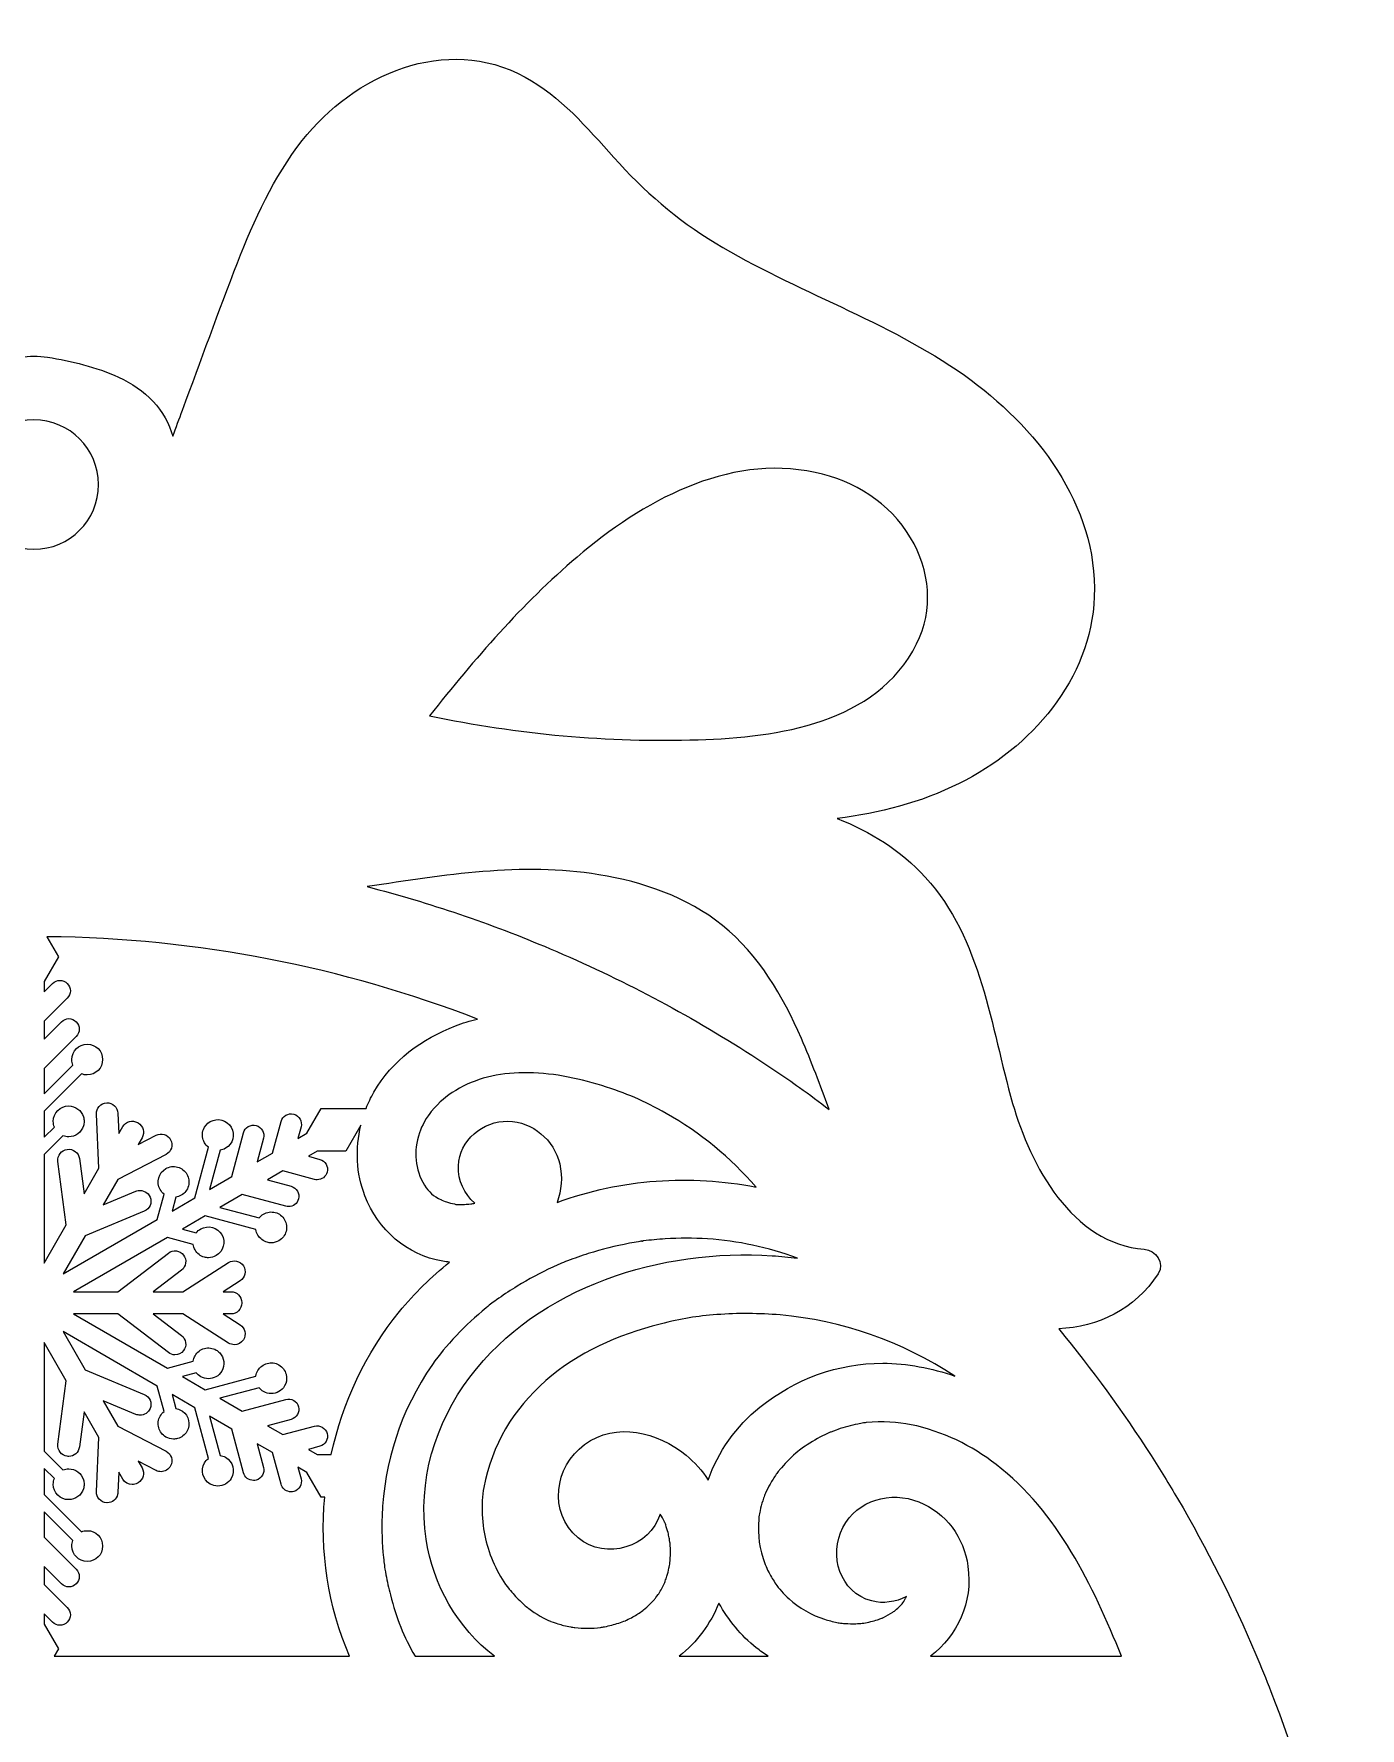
# Model space of a CAD drawing. Extents: x 23 to 177, y -420 to -219.
# Drawn here: x 100 to 177.2, y -317.1 to -218.5 of the extents above; entities that cross this region are included whole.
import ezdxf

# ---------------------------------------------------------------- set-up
doc = ezdxf.new("R2010")
doc.units = 0
doc.header["$MEASUREMENT"] = 0
doc.layers.add('Layer 1', color=7, linetype='Continuous', lineweight=0)

# ---------------------------------------------------------------- blocks, each defined once
blk = doc.blocks.new('Block_0')
at = {"layer": 'Layer 1'}
for points, knots in [([(176.905, -336.51), (176.308, -329.1), (174.655, -321.881), (171.968, -314.958), (171.689, -314.237), (171.397, -313.519), (171.095, -312.805), (169.769, -309.67), (168.248, -306.644), (166.537, -303.736), (166.041, -302.891), (165.529, -302.057), (165.001, -301.234), (163.361, -298.675), (161.563, -296.218), (159.623, -293.863), (161.897, -293.734), (164.044, -292.763), (165.41, -290.652), (165.83, -290.006), (165.266, -289.291), (164.601, -289.235), (160.381, -288.896), (157.98, -284.35), (156.945, -280.745), (155.641, -276.23), (155.164, -271.208), (151.86, -267.59), (150.424, -266.017), (148.662, -264.926), (146.744, -264.173), (149.195, -263.853), (151.591, -263.251), (153.835, -262.135), (158.018, -260.06), (161.51, -256.097), (161.692, -251.263), (161.899, -245.915), (158.293, -241.325), (154.136, -238.39), (149.641, -235.211), (144.324, -233.531), (139.64, -230.691), (137.389, -229.324), (135.489, -227.662), (133.733, -225.712), (132.191, -223.988), (130.636, -222.157), (128.573, -221.035), (123.965, -218.527), (118.635, -220.897), (115.613, -224.734), (113.938, -226.866), (112.823, -229.336), (111.844, -231.845), (110.741, -234.685), (109.706, -237.556), (108.647, -240.416), (108.459, -240.923), (108.27, -241.425), (108.082, -241.933), (107.675, -240.428), (106.483, -239.193), (104.916, -238.491), (103.63, -237.914), (102.182, -237.544), (100.796, -237.337), (100.532, -237.297), (100.265, -237.278), (100, -237.273), (99.735, -237.278), (99.468, -237.297), (99.204, -237.337), (97.818, -237.544), (96.37, -237.914), (95.084, -238.491), (93.517, -239.193), (92.326, -240.428), (91.918, -241.933), (91.73, -241.425), (91.542, -240.923), (91.354, -240.416), (90.294, -237.556), (89.259, -234.685), (88.156, -231.845), (87.178, -229.336), (86.062, -226.866), (84.387, -224.734), (81.365, -220.897), (76.036, -218.527), (71.427, -221.035), (69.364, -222.157), (67.809, -223.988), (66.267, -225.712), (64.511, -227.662), (62.611, -229.324), (60.361, -230.691), (55.677, -233.531), (50.36, -235.211), (45.864, -238.39), (41.707, -241.325), (38.102, -245.915), (38.308, -251.263), (38.49, -256.097), (41.983, -260.06), (46.165, -262.135), (48.41, -263.251), (50.805, -263.853), (53.256, -264.173), (51.338, -264.926), (49.576, -266.017), (48.14, -267.59), (44.836, -271.208), (44.359, -276.23), (43.055, -280.745), (42.02, -284.35), (39.619, -288.896), (35.399, -289.235), (34.734, -289.291), (34.17, -290.006), (34.59, -290.652), (35.957, -292.763), (38.103, -293.734), (40.377, -293.863), (38.437, -296.218), (36.639, -298.675), (34.999, -301.234), (34.471, -302.057), (33.959, -302.891), (33.463, -303.736), (31.752, -306.644), (30.231, -309.67), (28.905, -312.805), (28.603, -313.519), (28.311, -314.237), (28.032, -314.958), (25.345, -321.881), (23.692, -329.1), (23.095, -336.51), (22.926, -338.605), (22.84, -340.716), (22.84, -342.84), (22.84, -352.472), (24.586, -361.842), (28.032, -370.722), (28.311, -371.443), (28.603, -372.16), (28.905, -372.875), (32.79, -382.063), (38.354, -390.314), (45.439, -397.4), (52.525, -404.485), (60.776, -410.049), (69.964, -413.935), (79.479, -417.959), (89.584, -420), (100, -420), (110.416, -420), (120.521, -417.959), (130.036, -413.935), (139.224, -410.049), (147.475, -404.485), (154.561, -397.4), (161.646, -390.314), (167.21, -382.063), (171.095, -372.875), (171.397, -372.16), (171.689, -371.443), (171.968, -370.722), (175.414, -361.842), (177.16, -352.472), (177.16, -342.84), (177.16, -340.716), (177.074, -338.605), (176.905, -336.51)], [0, 0, 0, 0, 1, 1, 1, 2, 2, 2, 3, 3, 3, 4, 4, 4, 5, 5, 5, 6, 6, 6, 7, 7, 7, 8, 8, 8, 9, 9, 9, 10, 10, 10, 11, 11, 11, 12, 12, 12, 13, 13, 13, 14, 14, 14, 15, 15, 15, 16, 16, 16, 17, 17, 17, 18, 18, 18, 19, 19, 19, 20, 20, 20, 21, 21, 21, 22, 22, 22, 23, 23, 23, 24, 24, 24, 25, 25, 25, 26, 26, 26, 27, 27, 27, 28, 28, 28, 29, 29, 29, 30, 30, 30, 31, 31, 31, 32, 32, 32, 33, 33, 33, 34, 34, 34, 35, 35, 35, 36, 36, 36, 37, 37, 37, 38, 38, 38, 39, 39, 39, 40, 40, 40, 41, 41, 41, 42, 42, 42, 43, 43, 43, 44, 44, 44, 45, 45, 45, 46, 46, 46, 47, 47, 47, 48, 48, 48, 49, 49, 49, 50, 50, 50, 51, 51, 51, 52, 52, 52, 53, 53, 53, 54, 54, 54, 55, 55, 55, 56, 56, 56, 57, 57, 57, 58, 58, 58, 58]), ([(100, -240.985), (102.078, -240.985), (103.762, -242.669), (103.762, -244.747), (103.762, -246.825), (102.078, -248.509), (100, -248.509), (97.922, -248.509), (96.238, -246.825), (96.238, -244.747), (96.238, -242.669), (97.922, -240.985), (100, -240.985)], [0, 0, 0, 0, 1, 1, 1, 2, 2, 2, 3, 3, 3, 4, 4, 4, 4]), ([(131.601, -248.962), (135.376, -245.758), (140.323, -242.942), (145.452, -244.04), (147.741, -244.529), (149.797, -245.802), (151.007, -247.839), (152.13, -249.727), (152.368, -252.028), (151.359, -254.016), (149.001, -258.662), (143.314, -259.439), (138.655, -259.59), (133.401, -259.759), (128.153, -259.276), (123.018, -258.191), (125.645, -254.906), (128.385, -251.689), (131.601, -248.962)], [0, 0, 0, 0, 1, 1, 1, 2, 2, 2, 3, 3, 3, 4, 4, 4, 5, 5, 5, 6, 6, 6, 6]), ([(141.768, -277.944), (138.058, -275.553), (134.139, -273.481), (130.036, -271.745), (126.561, -270.276), (123.008, -269.074), (119.39, -268.136), (123.87, -267.463), (128.369, -266.705), (132.862, -267.44), (135.433, -267.86), (138.003, -268.738), (140.054, -270.387), (142.186, -272.105), (143.571, -274.506), (144.656, -276.976), (145.238, -278.31), (145.75, -279.703), (146.269, -281.099), (145.698, -280.67), (145.13, -280.236), (144.548, -279.823), (143.635, -279.176), (142.707, -278.55), (141.768, -277.944)], [0, 0, 0, 0, 1, 1, 1, 2, 2, 2, 3, 3, 3, 4, 4, 4, 5, 5, 5, 6, 6, 6, 7, 7, 7, 8, 8, 8, 8]), ([(115.118, -281.373), (114.796, -281.287), (114.465, -281.478), (114.379, -281.8), (114.379, -281.8), (113.888, -283.632), (113.888, -283.632), (113.888, -283.632), (112.989, -284.151), (112.989, -284.151), (112.989, -284.151), (113.357, -282.774), (113.357, -282.774), (113.444, -282.452), (113.253, -282.121), (112.931, -282.035), (112.609, -281.949), (112.278, -282.139), (112.191, -282.462), (112.191, -282.462), (111.51, -285.005), (111.51, -285.005), (111.51, -285.005), (110.221, -285.749), (110.221, -285.749), (110.221, -285.749), (110.831, -283.471), (110.831, -283.471), (110.943, -283.455), (111.052, -283.417), (111.153, -283.359), (111.581, -283.112), (111.728, -282.563), (111.481, -282.135), (111.234, -281.706), (110.684, -281.559), (110.256, -281.806), (110.074, -281.911), (109.938, -282.072), (109.865, -282.266), (109.855, -282.294), (109.846, -282.322), (109.838, -282.351), (109.776, -282.582), (109.808, -282.824), (109.928, -283.031), (109.986, -283.132), (110.062, -283.218), (110.151, -283.288), (110.151, -283.288), (109.358, -286.247), (109.358, -286.247), (109.358, -286.247), (108.037, -287.01), (108.037, -287.01), (108.037, -287.01), (108.254, -286.203), (108.254, -286.203), (108.365, -286.186), (108.475, -286.149), (108.575, -286.091), (108.782, -285.971), (108.931, -285.778), (108.993, -285.547), (109.055, -285.315), (109.023, -285.074), (108.903, -284.867), (108.783, -284.659), (108.59, -284.51), (108.359, -284.449), (108.128, -284.387), (107.886, -284.418), (107.679, -284.538), (107.25, -284.786), (107.103, -285.335), (107.35, -285.763), (107.409, -285.864), (107.485, -285.95), (107.573, -286.02), (107.573, -286.02), (107.175, -287.508), (107.175, -287.508), (107.175, -287.508), (101.699, -290.669), (101.699, -290.669), (101.699, -290.669), (102.988, -288.443), (102.988, -288.443), (102.988, -288.443), (106.42, -287.02), (106.42, -287.02), (106.741, -286.887), (106.893, -286.519), (106.76, -286.198), (106.644, -285.917), (106.348, -285.766), (106.06, -285.821), (106.019, -285.829), (105.979, -285.841), (105.938, -285.858), (105.938, -285.858), (104.026, -286.651), (104.026, -286.651), (104.026, -286.651), (104.888, -285.163), (104.888, -285.163), (104.888, -285.163), (107.687, -283.711), (107.687, -283.711), (107.996, -283.551), (108.116, -283.171), (107.956, -282.863), (107.796, -282.555), (107.417, -282.435), (107.108, -282.595), (107.108, -282.595), (106.061, -283.138), (106.061, -283.138), (106.061, -283.138), (106.292, -282.739), (106.292, -282.739), (106.466, -282.439), (106.364, -282.054), (106.063, -281.88), (106.058, -281.877), (106.053, -281.875), (106.048, -281.873), (106.043, -281.87), (106.038, -281.866), (106.033, -281.863), (105.732, -281.69), (105.348, -281.794), (105.174, -282.095), (105.174, -282.095), (104.945, -282.493), (104.945, -282.493), (104.945, -282.493), (104.892, -281.315), (104.892, -281.315), (104.876, -280.968), (104.58, -280.699), (104.235, -280.715), (103.889, -280.73), (103.62, -281.025), (103.636, -281.371), (103.636, -281.371), (103.778, -284.522), (103.778, -284.522), (103.778, -284.522), (102.92, -286.013), (102.92, -286.013), (102.92, -286.013), (102.65, -283.96), (102.65, -283.96), (102.605, -283.616), (102.289, -283.373), (101.945, -283.418), (101.601, -283.463), (101.358, -283.779), (101.403, -284.123), (101.403, -284.123), (101.887, -287.808), (101.887, -287.808), (101.887, -287.808), (100.604, -290.037), (100.604, -290.037), (100.604, -290.037), (100.604, -283.714), (100.604, -283.714), (100.604, -283.714), (101.694, -282.624), (101.694, -282.624), (101.797, -282.666), (101.909, -282.689), (102.027, -282.689), (102.428, -282.689), (102.769, -282.424), (102.883, -282.059), (102.909, -281.975), (102.923, -281.885), (102.923, -281.793), (102.923, -281.7), (102.909, -281.611), (102.883, -281.526), (102.769, -281.162), (102.428, -280.896), (102.027, -280.896), (101.533, -280.896), (101.13, -281.298), (101.13, -281.793), (101.13, -281.91), (101.154, -282.023), (101.196, -282.126), (101.196, -282.126), (100.604, -282.718), (100.604, -282.718), (100.604, -282.718), (100.604, -281.193), (100.604, -281.193), (100.604, -281.193), (102.771, -279.026), (102.771, -279.026), (102.874, -279.068), (102.986, -279.091), (103.104, -279.091), (103.598, -279.091), (104, -278.689), (104, -278.195), (104, -277.7), (103.598, -277.298), (103.104, -277.298), (102.61, -277.298), (102.208, -277.7), (102.208, -278.195), (102.208, -278.313), (102.231, -278.425), (102.273, -278.528), (102.273, -278.528), (100.604, -280.197), (100.604, -280.197), (100.604, -280.197), (100.604, -278.708), (100.604, -278.708), (100.604, -278.708), (102.466, -276.846), (102.466, -276.846), (102.701, -276.611), (102.701, -276.229), (102.466, -275.993), (102.23, -275.757), (101.848, -275.757), (101.612, -275.993), (101.612, -275.993), (100.604, -277.001), (100.604, -277.001), (100.604, -277.001), (100.604, -275.962), (100.604, -275.962), (100.604, -275.962), (101.945, -274.621), (101.945, -274.621), (102.181, -274.386), (102.181, -274.003), (101.945, -273.768), (101.709, -273.532), (101.327, -273.532), (101.091, -273.768), (101.091, -273.768), (100.604, -274.255), (100.604, -274.255), (100.604, -274.255), (100.604, -273.659), (100.604, -273.659), (100.604, -273.659), (101.428, -272.218), (101.428, -272.218), (101.428, -272.218), (100.759, -271.048), (100.759, -271.048), (109.574, -271.139), (118.013, -272.828), (125.801, -275.838), (125.369, -275.943), (124.944, -276.073), (124.526, -276.234), (122.584, -276.982), (120.824, -278.255), (119.778, -280.09), (119.605, -280.392), (119.457, -280.709), (119.329, -281.035), (119.329, -281.035), (116.719, -281.046), (116.719, -281.046), (116.719, -281.046), (115.882, -282.48), (115.882, -282.48), (115.882, -282.48), (115.366, -282.778), (115.366, -282.778), (115.366, -282.778), (115.545, -282.113), (115.545, -282.113), (115.631, -281.79), (115.44, -281.459), (115.118, -281.373)], [0, 0, 0, 0, 1, 1, 1, 2, 2, 2, 3, 3, 3, 4, 4, 4, 5, 5, 5, 6, 6, 6, 7, 7, 7, 8, 8, 8, 9, 9, 9, 10, 10, 10, 11, 11, 11, 12, 12, 12, 13, 13, 13, 14, 14, 14, 15, 15, 15, 16, 16, 16, 17, 17, 17, 18, 18, 18, 19, 19, 19, 20, 20, 20, 21, 21, 21, 22, 22, 22, 23, 23, 23, 24, 24, 24, 25, 25, 25, 26, 26, 26, 27, 27, 27, 28, 28, 28, 29, 29, 29, 30, 30, 30, 31, 31, 31, 32, 32, 32, 33, 33, 33, 34, 34, 34, 35, 35, 35, 36, 36, 36, 37, 37, 37, 38, 38, 38, 39, 39, 39, 40, 40, 40, 41, 41, 41, 42, 42, 42, 43, 43, 43, 44, 44, 44, 45, 45, 45, 46, 46, 46, 47, 47, 47, 48, 48, 48, 49, 49, 49, 50, 50, 50, 51, 51, 51, 52, 52, 52, 53, 53, 53, 54, 54, 54, 55, 55, 55, 56, 56, 56, 57, 57, 57, 58, 58, 58, 59, 59, 59, 60, 60, 60, 61, 61, 61, 62, 62, 62, 63, 63, 63, 64, 64, 64, 65, 65, 65, 66, 66, 66, 67, 67, 67, 68, 68, 68, 69, 69, 69, 70, 70, 70, 71, 71, 71, 72, 72, 72, 73, 73, 73, 74, 74, 74, 75, 75, 75, 76, 76, 76, 77, 77, 77, 78, 78, 78, 79, 79, 79, 80, 80, 80, 81, 81, 81, 82, 82, 82, 83, 83, 83, 84, 84, 84, 85, 85, 85, 86, 86, 86, 87, 87, 87, 88, 88, 88, 89, 89, 89, 90, 90, 90, 91, 91, 91, 92, 92, 92, 93, 93, 93, 94, 94, 94, 95, 95, 95, 95]), ([(130.591, -284.265), (130.265, -282.867), (129.021, -281.81), (127.58, -281.782), (126.133, -281.754), (124.741, -282.897), (124.697, -284.383), (124.671, -285.237), (125.043, -286.024), (125.646, -286.546), (125.573, -286.564), (125.5, -286.58), (125.427, -286.595), (125.508, -286.574), (125.121, -286.624), (125.055, -286.625), (124.921, -286.628), (124.787, -286.618), (124.652, -286.618), (124.611, -286.618), (124.579, -286.619), (124.555, -286.62), (124.532, -286.614), (124.504, -286.606), (124.468, -286.597), (124.311, -286.559), (124.155, -286.527), (124.001, -286.479), (123.971, -286.47), (123.672, -286.339), (123.713, -286.365), (123.216, -286.111), (123.002, -285.936), (122.729, -285.497), (122.16, -284.582), (122.074, -283.566), (122.433, -282.45), (122.554, -282.074), (122.885, -281.484), (123.121, -281.213), (123.633, -280.626), (123.962, -280.342), (124.547, -279.987), (125.696, -279.291), (126.996, -278.973), (128.486, -278.961), (130.048, -278.948), (131.554, -279.251), (133.05, -279.713), (134.455, -280.146), (135.479, -280.591), (136.787, -281.331), (138.765, -282.449), (140.545, -283.91), (142.014, -285.61), (138.196, -284.878), (134.204, -285.125), (130.439, -286.505), (130.696, -285.8), (130.772, -285.038), (130.591, -284.265)], [0, 0, 0, 0, 1, 1, 1, 2, 2, 2, 3, 3, 3, 4, 4, 4, 5, 5, 5, 6, 6, 6, 7, 7, 7, 8, 8, 8, 9, 9, 9, 10, 10, 10, 11, 11, 11, 12, 12, 12, 13, 13, 13, 14, 14, 14, 15, 15, 15, 16, 16, 16, 17, 17, 17, 18, 18, 18, 19, 19, 19, 20, 20, 20, 20]), ([(117.305, -301.172), (117.305, -301.172), (116.486, -301.168), (116.486, -301.168), (116.486, -301.168), (115.97, -300.87), (115.97, -300.87), (115.97, -300.87), (116.636, -300.692), (116.636, -300.692), (116.958, -300.605), (117.149, -300.275), (117.062, -299.953), (116.976, -299.63), (116.645, -299.439), (116.323, -299.526), (116.323, -299.526), (114.492, -300.016), (114.492, -300.016), (114.492, -300.016), (113.592, -299.497), (113.592, -299.497), (113.592, -299.497), (114.969, -299.128), (114.969, -299.128), (115.291, -299.042), (115.482, -298.711), (115.396, -298.389), (115.31, -298.067), (114.978, -297.876), (114.657, -297.962), (114.657, -297.962), (112.113, -298.644), (112.113, -298.644), (112.113, -298.644), (110.824, -297.899), (110.824, -297.899), (110.824, -297.899), (113.103, -297.289), (113.103, -297.289), (113.173, -297.377), (113.259, -297.453), (113.36, -297.512), (113.501, -297.593), (113.654, -297.631), (113.806, -297.631), (114.117, -297.631), (114.419, -297.471), (114.585, -297.183), (114.689, -297.002), (114.727, -296.794), (114.693, -296.59), (114.688, -296.561), (114.682, -296.532), (114.674, -296.503), (114.612, -296.272), (114.464, -296.078), (114.257, -295.959), (114.049, -295.839), (113.807, -295.807), (113.576, -295.869), (113.345, -295.931), (113.151, -296.08), (113.032, -296.287), (112.973, -296.387), (112.937, -296.496), (112.921, -296.608), (112.921, -296.608), (109.961, -297.401), (109.961, -297.401), (109.961, -297.401), (108.641, -296.639), (108.641, -296.639), (108.641, -296.639), (109.448, -296.422), (109.448, -296.422), (109.518, -296.511), (109.605, -296.587), (109.705, -296.645), (109.846, -296.726), (110, -296.765), (110.152, -296.765), (110.462, -296.765), (110.764, -296.604), (110.93, -296.317), (111.131, -295.969), (111.071, -295.541), (110.812, -295.261), (110.752, -295.196), (110.682, -295.139), (110.602, -295.093), (110.395, -294.972), (110.153, -294.941), (109.922, -295.003), (109.69, -295.065), (109.497, -295.213), (109.377, -295.421), (109.319, -295.521), (109.282, -295.63), (109.266, -295.742), (109.266, -295.742), (107.778, -296.141), (107.778, -296.141), (107.778, -296.141), (102.302, -292.979), (102.302, -292.979), (102.302, -292.979), (104.875, -292.983), (104.875, -292.983), (104.875, -292.983), (107.824, -295.243), (107.824, -295.243), (107.938, -295.331), (108.072, -295.373), (108.206, -295.373), (108.395, -295.373), (108.581, -295.288), (108.705, -295.127), (108.917, -294.851), (108.864, -294.457), (108.589, -294.246), (108.589, -294.246), (106.945, -292.986), (106.945, -292.986), (106.945, -292.986), (108.666, -292.988), (108.666, -292.988), (108.666, -292.988), (111.323, -294.686), (111.323, -294.686), (111.428, -294.753), (111.545, -294.785), (111.661, -294.785), (111.868, -294.785), (112.072, -294.683), (112.191, -294.495), (112.378, -294.202), (112.293, -293.813), (112, -293.627), (112, -293.627), (111.006, -292.991), (111.006, -292.991), (111.006, -292.991), (111.466, -292.992), (111.466, -292.992), (111.466, -292.992), (111.466, -292.992), (111.467, -292.992), (111.814, -292.992), (112.095, -292.711), (112.096, -292.364), (112.096, -292.358), (112.095, -292.353), (112.095, -292.347), (112.095, -292.341), (112.096, -292.336), (112.096, -292.33), (112.095, -291.983), (111.814, -291.702), (111.467, -291.702), (111.466, -291.702), (111.466, -291.702), (111.466, -291.702), (111.466, -291.702), (111.006, -291.703), (111.006, -291.703), (111.006, -291.703), (112, -291.067), (112, -291.067), (112.293, -290.88), (112.378, -290.492), (112.191, -290.199), (112.005, -289.906), (111.616, -289.821), (111.323, -290.008), (111.323, -290.008), (108.666, -291.706), (108.666, -291.706), (108.666, -291.706), (106.945, -291.708), (106.945, -291.708), (106.945, -291.708), (108.589, -290.448), (108.589, -290.448), (108.864, -290.237), (108.917, -289.842), (108.705, -289.567), (108.494, -289.291), (108.099, -289.239), (107.824, -289.45), (107.824, -289.45), (104.875, -291.711), (104.875, -291.711), (104.875, -291.711), (102.302, -291.715), (102.302, -291.715), (102.302, -291.715), (107.778, -288.553), (107.778, -288.553), (107.778, -288.553), (109.266, -288.952), (109.266, -288.952), (109.282, -289.064), (109.319, -289.173), (109.377, -289.273), (109.497, -289.481), (109.69, -289.629), (109.922, -289.691), (109.999, -289.712), (110.077, -289.722), (110.155, -289.722), (110.311, -289.722), (110.464, -289.681), (110.602, -289.601), (111.03, -289.354), (111.177, -288.805), (110.93, -288.377), (110.683, -287.949), (110.133, -287.802), (109.705, -288.049), (109.605, -288.107), (109.518, -288.183), (109.448, -288.271), (109.448, -288.271), (108.641, -288.055), (108.641, -288.055), (108.641, -288.055), (109.961, -287.293), (109.961, -287.293), (109.961, -287.293), (112.921, -288.086), (112.921, -288.086), (112.937, -288.197), (112.973, -288.306), (113.032, -288.407), (113.151, -288.614), (113.345, -288.763), (113.576, -288.825), (113.654, -288.845), (113.731, -288.856), (113.809, -288.856), (113.965, -288.856), (114.118, -288.815), (114.257, -288.735), (114.464, -288.615), (114.612, -288.422), (114.674, -288.191), (114.736, -287.96), (114.704, -287.718), (114.585, -287.511), (114.465, -287.303), (114.272, -287.155), (114.04, -287.093), (113.809, -287.031), (113.567, -287.063), (113.36, -287.182), (113.259, -287.241), (113.173, -287.317), (113.103, -287.405), (113.103, -287.405), (110.824, -286.795), (110.824, -286.795), (110.824, -286.795), (112.113, -286.05), (112.113, -286.05), (112.113, -286.05), (114.657, -286.732), (114.657, -286.732), (114.709, -286.746), (114.762, -286.752), (114.813, -286.752), (115.08, -286.752), (115.324, -286.575), (115.396, -286.305), (115.482, -285.983), (115.291, -285.652), (114.969, -285.566), (114.969, -285.566), (113.592, -285.197), (113.592, -285.197), (113.592, -285.197), (114.492, -284.677), (114.492, -284.677), (114.492, -284.677), (116.323, -285.168), (116.323, -285.168), (116.376, -285.182), (116.428, -285.189), (116.48, -285.189), (116.746, -285.189), (116.99, -285.011), (117.062, -284.741), (117.149, -284.419), (116.958, -284.088), (116.636, -284.002), (116.636, -284.002), (115.97, -283.824), (115.97, -283.824), (115.97, -283.824), (116.486, -283.526), (116.486, -283.526), (116.486, -283.526), (118.146, -283.519), (118.146, -283.519), (118.146, -283.519), (119.022, -282.015), (119.022, -282.015), (118.698, -283.374), (118.751, -284.829), (119.26, -286.123), (120.033, -288.086), (121.675, -289.591), (123.798, -289.928), (123.927, -289.948), (124.057, -289.965), (124.187, -289.979), (123.119, -290.829), (122.137, -291.787), (121.271, -292.853), (119.281, -295.306), (117.963, -298.13), (117.305, -301.172)], [0, 0, 0, 0, 1, 1, 1, 2, 2, 2, 3, 3, 3, 4, 4, 4, 5, 5, 5, 6, 6, 6, 7, 7, 7, 8, 8, 8, 9, 9, 9, 10, 10, 10, 11, 11, 11, 12, 12, 12, 13, 13, 13, 14, 14, 14, 15, 15, 15, 16, 16, 16, 17, 17, 17, 18, 18, 18, 19, 19, 19, 20, 20, 20, 21, 21, 21, 22, 22, 22, 23, 23, 23, 24, 24, 24, 25, 25, 25, 26, 26, 26, 27, 27, 27, 28, 28, 28, 29, 29, 29, 30, 30, 30, 31, 31, 31, 32, 32, 32, 33, 33, 33, 34, 34, 34, 35, 35, 35, 36, 36, 36, 37, 37, 37, 38, 38, 38, 39, 39, 39, 40, 40, 40, 41, 41, 41, 42, 42, 42, 43, 43, 43, 44, 44, 44, 45, 45, 45, 46, 46, 46, 47, 47, 47, 48, 48, 48, 49, 49, 49, 50, 50, 50, 51, 51, 51, 52, 52, 52, 53, 53, 53, 54, 54, 54, 55, 55, 55, 56, 56, 56, 57, 57, 57, 58, 58, 58, 59, 59, 59, 60, 60, 60, 61, 61, 61, 62, 62, 62, 63, 63, 63, 64, 64, 64, 65, 65, 65, 66, 66, 66, 67, 67, 67, 68, 68, 68, 69, 69, 69, 70, 70, 70, 71, 71, 71, 72, 72, 72, 73, 73, 73, 74, 74, 74, 75, 75, 75, 76, 76, 76, 77, 77, 77, 78, 78, 78, 79, 79, 79, 80, 80, 80, 81, 81, 81, 82, 82, 82, 83, 83, 83, 84, 84, 84, 85, 85, 85, 86, 86, 86, 87, 87, 87, 88, 88, 88, 89, 89, 89, 90, 90, 90, 91, 91, 91, 92, 92, 92, 93, 93, 93, 94, 94, 94, 95, 95, 95, 96, 96, 96, 97, 97, 97, 98, 98, 98, 99, 99, 99, 100, 100, 100, 101, 101, 101, 102, 102, 102, 103, 103, 103, 104, 104, 104, 105, 105, 105, 106, 106, 106, 107, 107, 107, 107]), ([(120.261, -304.747), (120.366, -301.665), (121.335, -298.599), (123.182, -295.944), (123.595, -295.349), (123.993, -294.865), (124.583, -294.242), (125.123, -293.671), (125.701, -293.135), (126.31, -292.637), (126.598, -292.402), (126.669, -292.349), (127.049, -292.081), (127.395, -291.836), (127.749, -291.603), (128.111, -291.382), (128.784, -290.969), (129.481, -290.597), (130.197, -290.266), (130.249, -290.242), (130.555, -290.106), (130.577, -290.094), (130.733, -290.029), (130.891, -289.967), (131.049, -289.906), (131.446, -289.753), (131.849, -289.613), (132.255, -289.485), (133.039, -289.238), (133.838, -289.038), (134.645, -288.885), (134.825, -288.851), (135.005, -288.82), (135.185, -288.791), (135.275, -288.776), (135.366, -288.762), (135.456, -288.749), (135.416, -288.755), (135.253, -288.774), (135.455, -288.748), (135.877, -288.693), (136.302, -288.655), (136.727, -288.629), (137.547, -288.578), (138.37, -288.577), (139.189, -288.628), (140.932, -288.736), (142.713, -289.123), (144.418, -289.745), (143.934, -289.686), (143.449, -289.638), (142.962, -289.607), (136.507, -289.19), (129.382, -291.362), (125.362, -296.668), (123.329, -299.351), (122.317, -302.75), (122.816, -306.098), (123.206, -308.721), (124.654, -311.301), (126.804, -312.909), (126.804, -312.909), (122.174, -312.909), (122.174, -312.909), (121.511, -311.757), (121.096, -310.715), (120.74, -309.334), (120.641, -308.946), (120.555, -308.556), (120.482, -308.163), (120.39, -307.662), (120.376, -307.547), (120.337, -307.153), (120.259, -306.354), (120.234, -305.549), (120.261, -304.747)], [0, 0, 0, 0, 1, 1, 1, 2, 2, 2, 3, 3, 3, 4, 4, 4, 5, 5, 5, 6, 6, 6, 7, 7, 7, 8, 8, 8, 9, 9, 9, 10, 10, 10, 11, 11, 11, 12, 12, 12, 13, 13, 13, 14, 14, 14, 15, 15, 15, 16, 16, 16, 17, 17, 17, 18, 18, 18, 19, 19, 19, 20, 20, 20, 21, 21, 21, 22, 22, 22, 23, 23, 23, 24, 24, 24, 25, 25, 25, 25]), ([(131.662, -306.011), (133.298, -307.376), (135.852, -306.541), (136.443, -304.635), (136.532, -304.786), (136.613, -304.94), (136.693, -305.096), (136.708, -305.128), (136.721, -305.151), (136.732, -305.171), (136.737, -305.195), (136.745, -305.224), (136.757, -305.266), (136.799, -305.417), (136.854, -305.564), (136.893, -305.716), (136.92, -305.817), (136.944, -305.92), (136.965, -306.022), (136.972, -306.055), (137.006, -306.313), (137.012, -306.332), (137.028, -306.522), (137.038, -306.712), (137.037, -306.903), (137.036, -307.095), (137.025, -307.288), (137.006, -307.48), (136.995, -307.52), (136.957, -307.758), (136.95, -307.786), (136.917, -307.941), (136.877, -308.094), (136.831, -308.246), (136.8, -308.347), (136.764, -308.445), (136.732, -308.546), (136.724, -308.569), (136.719, -308.588), (136.713, -308.607), (136.707, -308.617), (136.701, -308.63), (136.692, -308.648), (136.59, -308.862), (136.478, -309.07), (136.35, -309.27), (136.338, -309.29), (136.146, -309.548), (136.171, -309.525), (136.123, -309.582), (136.073, -309.638), (136.023, -309.693), (135.928, -309.796), (135.828, -309.895), (135.725, -309.992), (135.689, -310.025), (135.423, -310.243), (135.424, -310.251), (135.24, -310.382), (135.049, -310.503), (134.852, -310.613), (134.73, -310.681), (134.604, -310.742), (134.48, -310.806), (134.456, -310.819), (134.437, -310.829), (134.419, -310.838), (134.159, -310.941), (133.891, -311.026), (133.621, -311.096), (133.484, -311.132), (133.346, -311.163), (133.207, -311.191), (133.13, -311.207), (133.052, -311.221), (132.974, -311.234), (132.476, -311.287), (131.974, -311.287), (131.476, -311.241), (131.432, -311.233), (131.28, -311.213), (131.236, -311.205), (131.096, -311.178), (130.957, -311.148), (130.82, -311.113), (130.71, -311.085), (130.6, -311.055), (130.492, -311.022), (130.413, -310.998), (129.967, -310.84), (130.056, -310.876), (129.773, -310.76), (129.18, -310.423), (128.789, -310.135), (128.829, -310.163), (128.624, -309.996), (128.59, -309.966), (128.478, -309.868), (128.369, -309.768), (128.263, -309.664), (128.049, -309.456), (127.849, -309.235), (127.658, -309.006), (127.087, -308.32), (126.575, -307.231), (126.319, -306.253), (126.073, -305.312), (125.987, -304.029), (126.175, -303.087), (126.675, -300.58), (127.856, -298.574), (129.788, -296.875), (131.636, -295.25), (133.992, -294.202), (136.436, -293.582), (137.688, -293.265), (138.582, -293.121), (139.732, -293.034), (140.96, -292.942), (142.195, -292.95), (143.422, -293.054), (146.964, -293.354), (150.519, -294.598), (153.582, -296.608), (152.23, -296.139), (150.812, -295.869), (149.384, -295.86), (146.778, -295.843), (144.266, -296.797), (142.244, -298.415), (140.85, -299.53), (139.806, -301.002), (139.233, -302.657), (138.873, -302.109), (138.439, -301.615), (137.941, -301.209), (136.285, -299.861), (133.89, -299.247), (132.036, -300.596), (130.285, -301.871), (129.908, -304.547), (131.662, -306.011)], [0, 0, 0, 0, 1, 1, 1, 2, 2, 2, 3, 3, 3, 4, 4, 4, 5, 5, 5, 6, 6, 6, 7, 7, 7, 8, 8, 8, 9, 9, 9, 10, 10, 10, 11, 11, 11, 12, 12, 12, 13, 13, 13, 14, 14, 14, 15, 15, 15, 16, 16, 16, 17, 17, 17, 18, 18, 18, 19, 19, 19, 20, 20, 20, 21, 21, 21, 22, 22, 22, 23, 23, 23, 24, 24, 24, 25, 25, 25, 26, 26, 26, 27, 27, 27, 28, 28, 28, 29, 29, 29, 30, 30, 30, 31, 31, 31, 32, 32, 32, 33, 33, 33, 34, 34, 34, 35, 35, 35, 36, 36, 36, 37, 37, 37, 38, 38, 38, 39, 39, 39, 40, 40, 40, 41, 41, 41, 42, 42, 42, 43, 43, 43, 44, 44, 44, 45, 45, 45, 46, 46, 46, 47, 47, 47, 47]), ([(100.604, -311.035), (100.604, -311.035), (100.604, -310.439), (100.604, -310.439), (100.604, -310.439), (101.091, -310.926), (101.091, -310.926), (101.209, -311.044), (101.364, -311.103), (101.518, -311.103), (101.672, -311.103), (101.827, -311.044), (101.945, -310.926), (102.181, -310.691), (102.181, -310.308), (101.945, -310.073), (101.945, -310.073), (100.604, -308.732), (100.604, -308.732), (100.604, -308.732), (100.604, -307.693), (100.604, -307.693), (100.604, -307.693), (101.612, -308.701), (101.612, -308.701), (101.73, -308.819), (101.884, -308.878), (102.039, -308.878), (102.193, -308.878), (102.348, -308.819), (102.466, -308.701), (102.701, -308.465), (102.701, -308.083), (102.466, -307.848), (102.466, -307.848), (100.604, -305.986), (100.604, -305.986), (100.604, -305.986), (100.604, -304.497), (100.604, -304.497), (100.604, -304.497), (102.273, -306.166), (102.273, -306.166), (102.231, -306.269), (102.208, -306.381), (102.208, -306.499), (102.208, -306.993), (102.61, -307.396), (103.104, -307.396), (103.598, -307.396), (104, -306.993), (104, -306.499), (104, -306.005), (103.598, -305.602), (103.104, -305.602), (102.986, -305.602), (102.874, -305.626), (102.771, -305.668), (102.771, -305.668), (100.604, -303.501), (100.604, -303.501), (100.604, -303.501), (100.604, -301.976), (100.604, -301.976), (100.604, -301.976), (101.196, -302.568), (101.196, -302.568), (101.154, -302.671), (101.13, -302.783), (101.13, -302.901), (101.13, -303.396), (101.533, -303.798), (102.027, -303.798), (102.428, -303.798), (102.769, -303.532), (102.883, -303.168), (102.909, -303.083), (102.923, -302.994), (102.923, -302.901), (102.923, -302.809), (102.909, -302.719), (102.883, -302.635), (102.769, -302.27), (102.428, -302.004), (102.027, -302.004), (101.909, -302.004), (101.797, -302.028), (101.694, -302.07), (101.694, -302.07), (100.604, -300.98), (100.604, -300.98), (100.604, -300.98), (100.604, -294.656), (100.604, -294.656), (100.604, -294.656), (101.887, -296.886), (101.887, -296.886), (101.887, -296.886), (101.403, -300.57), (101.403, -300.57), (101.358, -300.915), (101.601, -301.231), (101.945, -301.275), (101.973, -301.28), (102, -301.281), (102.028, -301.281), (102.338, -301.281), (102.609, -301.051), (102.65, -300.734), (102.65, -300.734), (102.92, -298.681), (102.92, -298.681), (102.92, -298.681), (103.778, -300.172), (103.778, -300.172), (103.778, -300.172), (103.636, -303.323), (103.636, -303.323), (103.62, -303.669), (103.889, -303.963), (104.235, -303.979), (104.245, -303.979), (104.255, -303.98), (104.264, -303.98), (104.557, -303.98), (104.806, -303.778), (104.874, -303.502), (104.884, -303.462), (104.89, -303.421), (104.892, -303.379), (104.892, -303.379), (104.945, -302.201), (104.945, -302.201), (104.945, -302.201), (105.174, -302.599), (105.174, -302.599), (105.291, -302.802), (105.502, -302.914), (105.72, -302.914), (105.826, -302.914), (105.934, -302.888), (106.033, -302.831), (106.038, -302.828), (106.043, -302.824), (106.048, -302.821), (106.053, -302.818), (106.058, -302.816), (106.063, -302.814), (106.364, -302.64), (106.466, -302.255), (106.292, -301.955), (106.292, -301.955), (106.061, -301.556), (106.061, -301.556), (106.061, -301.556), (107.108, -302.099), (107.108, -302.099), (107.201, -302.148), (107.3, -302.17), (107.397, -302.17), (107.625, -302.17), (107.844, -302.047), (107.956, -301.831), (108.116, -301.522), (107.996, -301.143), (107.687, -300.983), (107.687, -300.983), (104.888, -299.531), (104.888, -299.531), (104.888, -299.531), (104.026, -298.043), (104.026, -298.043), (104.026, -298.043), (105.938, -298.836), (105.938, -298.836), (106.017, -298.868), (106.099, -298.884), (106.179, -298.884), (106.426, -298.884), (106.66, -298.738), (106.76, -298.496), (106.893, -298.175), (106.741, -297.807), (106.42, -297.674), (106.42, -297.674), (102.988, -296.251), (102.988, -296.251), (102.988, -296.251), (101.698, -294.024), (101.698, -294.024), (101.698, -294.024), (107.175, -297.186), (107.175, -297.186), (107.175, -297.186), (107.574, -298.674), (107.574, -298.674), (107.486, -298.743), (107.409, -298.829), (107.35, -298.931), (107.231, -299.138), (107.199, -299.38), (107.261, -299.611), (107.323, -299.842), (107.471, -300.036), (107.679, -300.156), (107.817, -300.235), (107.97, -300.276), (108.126, -300.276), (108.203, -300.276), (108.281, -300.266), (108.359, -300.245), (108.59, -300.184), (108.783, -300.035), (108.903, -299.827), (109.135, -299.426), (109.02, -298.918), (108.652, -298.653), (108.628, -298.635), (108.602, -298.619), (108.575, -298.603), (108.473, -298.544), (108.364, -298.508), (108.254, -298.492), (108.254, -298.492), (108.037, -297.684), (108.037, -297.684), (108.037, -297.684), (109.358, -298.447), (109.358, -298.447), (109.358, -298.447), (110.151, -301.406), (110.151, -301.406), (110.062, -301.475), (109.986, -301.562), (109.928, -301.663), (109.681, -302.091), (109.828, -302.64), (110.256, -302.888), (110.397, -302.969), (110.551, -303.007), (110.703, -303.007), (111.013, -303.007), (111.315, -302.846), (111.481, -302.559), (111.728, -302.131), (111.581, -301.582), (111.153, -301.334), (111.052, -301.277), (110.943, -301.239), (110.831, -301.223), (110.831, -301.223), (110.221, -298.945), (110.221, -298.945), (110.221, -298.945), (111.51, -299.689), (111.51, -299.689), (111.51, -299.689), (112.191, -302.232), (112.191, -302.232), (112.264, -302.502), (112.508, -302.68), (112.774, -302.68), (112.826, -302.68), (112.878, -302.673), (112.931, -302.659), (113.253, -302.573), (113.444, -302.242), (113.357, -301.92), (113.357, -301.92), (112.989, -300.543), (112.989, -300.543), (112.989, -300.543), (113.888, -301.062), (113.888, -301.062), (113.888, -301.062), (114.379, -302.894), (114.379, -302.894), (114.442, -303.13), (114.636, -303.296), (114.863, -303.333), (114.895, -303.339), (114.928, -303.341), (114.961, -303.341), (115.013, -303.341), (115.065, -303.335), (115.118, -303.321), (115.44, -303.235), (115.631, -302.904), (115.545, -302.581), (115.545, -302.581), (115.366, -301.915), (115.366, -301.915), (115.366, -301.915), (115.882, -302.214), (115.882, -302.214), (115.882, -302.214), (116.719, -303.648), (116.719, -303.648), (116.719, -303.648), (116.921, -303.649), (116.921, -303.649), (116.626, -306.781), (117.118, -310.014), (118.37, -312.909), (118.37, -312.909), (101.18, -312.909), (101.18, -312.909), (101.18, -312.909), (101.428, -312.476), (101.428, -312.476), (101.428, -312.476), (100.604, -311.035), (100.604, -311.035)], [0, 0, 0, 0, 1, 1, 1, 2, 2, 2, 3, 3, 3, 4, 4, 4, 5, 5, 5, 6, 6, 6, 7, 7, 7, 8, 8, 8, 9, 9, 9, 10, 10, 10, 11, 11, 11, 12, 12, 12, 13, 13, 13, 14, 14, 14, 15, 15, 15, 16, 16, 16, 17, 17, 17, 18, 18, 18, 19, 19, 19, 20, 20, 20, 21, 21, 21, 22, 22, 22, 23, 23, 23, 24, 24, 24, 25, 25, 25, 26, 26, 26, 27, 27, 27, 28, 28, 28, 29, 29, 29, 30, 30, 30, 31, 31, 31, 32, 32, 32, 33, 33, 33, 34, 34, 34, 35, 35, 35, 36, 36, 36, 37, 37, 37, 38, 38, 38, 39, 39, 39, 40, 40, 40, 41, 41, 41, 42, 42, 42, 43, 43, 43, 44, 44, 44, 45, 45, 45, 46, 46, 46, 47, 47, 47, 48, 48, 48, 49, 49, 49, 50, 50, 50, 51, 51, 51, 52, 52, 52, 53, 53, 53, 54, 54, 54, 55, 55, 55, 56, 56, 56, 57, 57, 57, 58, 58, 58, 59, 59, 59, 60, 60, 60, 61, 61, 61, 62, 62, 62, 63, 63, 63, 64, 64, 64, 65, 65, 65, 66, 66, 66, 67, 67, 67, 68, 68, 68, 69, 69, 69, 70, 70, 70, 71, 71, 71, 72, 72, 72, 73, 73, 73, 74, 74, 74, 75, 75, 75, 76, 76, 76, 77, 77, 77, 78, 78, 78, 79, 79, 79, 80, 80, 80, 81, 81, 81, 82, 82, 82, 83, 83, 83, 84, 84, 84, 85, 85, 85, 86, 86, 86, 87, 87, 87, 88, 88, 88, 89, 89, 89, 90, 90, 90, 91, 91, 91, 92, 92, 92, 93, 93, 93, 94, 94, 94, 95, 95, 95, 96, 96, 96, 97, 97, 97, 98, 98, 98, 99, 99, 99, 100, 100, 100, 101, 101, 101, 102, 102, 102, 103, 103, 103, 104, 104, 104, 104]), ([(154.343, -307.674), (154.109, -305.999), (153.08, -304.554), (151.487, -303.926), (149.855, -303.283), (147.905, -303.804), (147.071, -305.414), (146.232, -307.032), (146.881, -309.194), (148.744, -309.692), (149.405, -309.869), (150.137, -309.756), (150.762, -309.441), (150.706, -309.548), (150.635, -309.687), (150.617, -309.715), (150.52, -309.864), (150.526, -309.849), (150.322, -310.048), (150.239, -310.129), (150.152, -310.212), (150.061, -310.284), (150.037, -310.299), (150.008, -310.317), (149.971, -310.339), (149.792, -310.449), (149.613, -310.554), (149.425, -310.649), (149.398, -310.663), (149.379, -310.673), (149.366, -310.681), (149.356, -310.684), (149.347, -310.687), (149.335, -310.692), (149.251, -310.725), (149.165, -310.754), (149.079, -310.782), (148.818, -310.866), (148.552, -310.93), (148.283, -310.979), (148.266, -310.982), (148.252, -310.985), (148.24, -310.987), (148.228, -310.988), (148.212, -310.989), (148.194, -310.991), (148.073, -311.001), (147.952, -311.009), (147.83, -311.013), (147.617, -311.02), (147.403, -311.017), (147.19, -311.003), (147.078, -310.996), (146.964, -310.987), (146.852, -310.972), (146.821, -310.965), (146.778, -310.955), (146.719, -310.941), (146.477, -310.883), (146.235, -310.831), (145.996, -310.756), (145.284, -310.534), (144.489, -310.082), (143.942, -309.576), (143.635, -309.292), (143.312, -308.939), (143.165, -308.708), (143.027, -308.491), (142.89, -308.276), (142.77, -308.048), (142.634, -307.792), (142.619, -307.769), (142.55, -307.577), (142.192, -306.591), (142.104, -305.969), (142.175, -304.909), (142.178, -304.861), (142.179, -304.834), (142.179, -304.819), (142.181, -304.809), (142.182, -304.801), (142.184, -304.79), (142.201, -304.673), (142.225, -304.558), (142.25, -304.443), (142.292, -304.25), (142.343, -304.058), (142.401, -303.869), (142.435, -303.762), (142.474, -303.656), (142.51, -303.55), (142.517, -303.529), (142.548, -303.454), (142.564, -303.415), (142.645, -303.237), (142.734, -303.062), (142.83, -302.892), (142.941, -302.698), (143.059, -302.508), (143.186, -302.323), (143.234, -302.254), (143.283, -302.186), (143.333, -302.118), (143.334, -302.117), (143.334, -302.116), (143.335, -302.115), (143.345, -302.104), (143.358, -302.089), (143.378, -302.066), (143.675, -301.723), (143.986, -301.398), (144.328, -301.1), (144.675, -300.799), (144.687, -300.794), (145.153, -300.503), (145.527, -300.268), (145.919, -300.056), (146.324, -299.878), (146.298, -299.895), (146.71, -299.734), (146.769, -299.714), (146.96, -299.65), (147.153, -299.591), (147.348, -299.538), (147.542, -299.485), (147.738, -299.438), (147.936, -299.398), (148.048, -299.375), (148.162, -299.355), (148.275, -299.335), (148.302, -299.33), (148.326, -299.325), (148.347, -299.322), (148.358, -299.321), (148.381, -299.32), (148.419, -299.317), (149.373, -299.23), (150.266, -299.278), (151.031, -299.435), (152.878, -299.815), (154.572, -300.66), (155.983, -301.751), (159.578, -304.53), (161.622, -308.795), (163.273, -312.909), (163.273, -312.909), (152.172, -312.909), (152.172, -312.909), (153.722, -311.676), (154.64, -309.799), (154.343, -307.674)], [0, 0, 0, 0, 1, 1, 1, 2, 2, 2, 3, 3, 3, 4, 4, 4, 5, 5, 5, 6, 6, 6, 7, 7, 7, 8, 8, 8, 9, 9, 9, 10, 10, 10, 11, 11, 11, 12, 12, 12, 13, 13, 13, 14, 14, 14, 15, 15, 15, 16, 16, 16, 17, 17, 17, 18, 18, 18, 19, 19, 19, 20, 20, 20, 21, 21, 21, 22, 22, 22, 23, 23, 23, 24, 24, 24, 25, 25, 25, 26, 26, 26, 27, 27, 27, 28, 28, 28, 29, 29, 29, 30, 30, 30, 31, 31, 31, 32, 32, 32, 33, 33, 33, 34, 34, 34, 35, 35, 35, 36, 36, 36, 37, 37, 37, 38, 38, 38, 39, 39, 39, 40, 40, 40, 41, 41, 41, 42, 42, 42, 43, 43, 43, 44, 44, 44, 45, 45, 45, 46, 46, 46, 47, 47, 47, 48, 48, 48, 49, 49, 49, 50, 50, 50, 50]), ([(139.854, -309.817), (140.404, -310.815), (141.141, -311.707), (142.028, -312.411), (142.249, -312.587), (142.48, -312.753), (142.718, -312.909), (142.718, -312.909), (137.537, -312.909), (137.537, -312.909), (138.594, -312.071), (139.373, -311.007), (139.854, -309.817)], [0, 0, 0, 0, 1, 1, 1, 2, 2, 2, 3, 3, 3, 4, 4, 4, 4])]:
    blk.add_open_spline(points, degree=3, knots=knots, dxfattribs=at)

msp = doc.modelspace()

# ---------------------------------------------------------------- block references
at = {"layer": 'Layer 1'}
msp.add_blockref('Block_0', (0, 0), dxfattribs=at)

doc.saveas('drawing.dxf')
